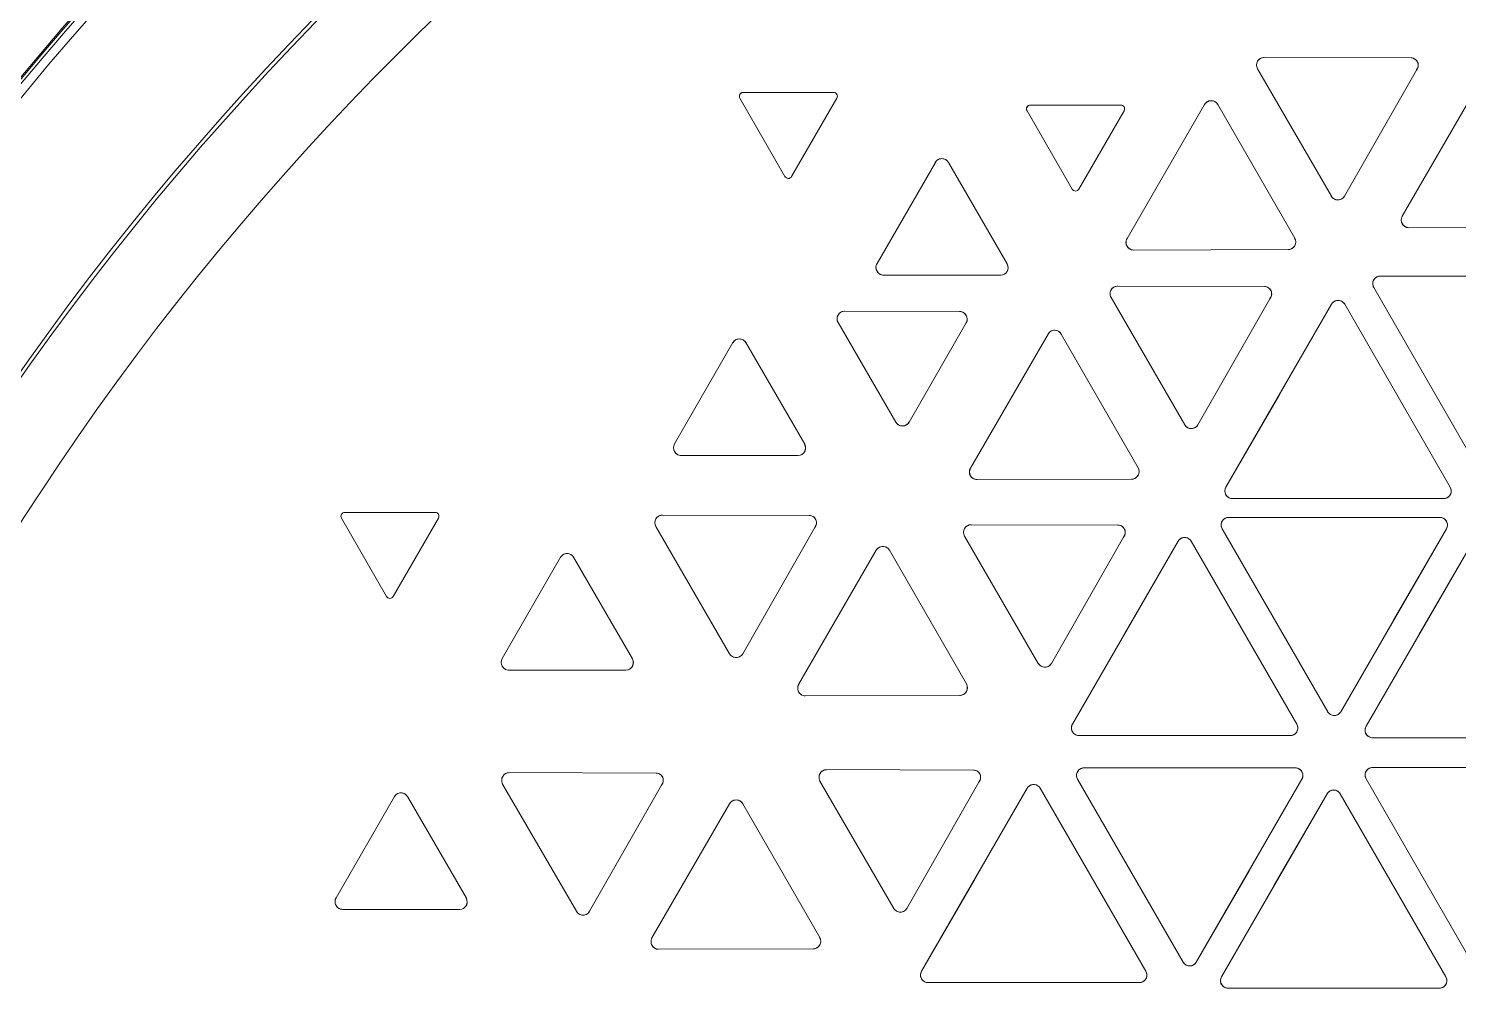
# Model space of a CAD drawing. Header units: millimetres. Extents: x 177 to 25619, y -4018 to 1995.
# Drawn here: x 3680.4 to 3867.9, y -1685.1 to -1557.4 of the extents above; entities that cross this region are included whole.
import ezdxf

# ---------------------------------------------------------------- set-up
doc = ezdxf.new("R2010")
doc.units = ezdxf.units.MM
doc.layers.add('A-ELEC-MECH-EQUIP', color=7, linetype='Continuous', lineweight=5)
doc.layers.add('CASSETTE UNIT 4.5 TR', color=7, linetype='Continuous', lineweight=9)

# ---------------------------------------------------------------- blocks, each defined once
blk = doc.blocks.new('CAN_MC-MCH_Cassette Indoor Unit2 - 2_0 TR-1113041-CONCOURSE LEVEL  VAC LAYOUT SHEET 2 OF 2')
at = {"layer": 'A-ELEC-MECH-EQUIP', "color": 6, "true_color": 0xff00ff}
for p, q in [((143.67, 262.74), (143.67, 247.4)), ((143.67, 247.4), (143.67, 262.74)), ((158.46, 255.97), (145.19, 263.62)), ((145.19, 263.62), (158.46, 255.97)), ((145.19, 263.62), (145.19, 263.62)), ((194.98, 262.92), (184.72, 257.01)), ((184.72, 257.01), (194.98, 262.92)), ((195.74, 250.63), (195.74, 262.48)), ((195.74, 262.48), (195.74, 250.63)), ((158.46, 255.97), (158.46, 255.97)), ((184.72, 256.13), (195, 250.19)), ((195, 250.19), (184.72, 256.13)), ((145.15, 246.52), (158.46, 254.26)), ((158.46, 254.26), (145.15, 246.52)), ((195, 250.19), (195, 250.19)), ((160.11, 241.77), (143.42, 232.09)), ((143.42, 232.09), (160.11, 241.77)), ((161.56, 221.64), (161.61, 240.9)), ((161.61, 240.9), (161.56, 221.64)), ((175.05, 240.94), (175.05, 225.6)), ((175.05, 225.6), (175.05, 240.94)), ((189.85, 234.17), (176.58, 241.82)), ((176.58, 241.82), (189.85, 234.17)), ((176.58, 241.82), (176.58, 241.82)), ((189.85, 234.17), (189.85, 234.17)), ((176.53, 224.73), (189.85, 232.46)), ((189.85, 232.46), (176.53, 224.73)), ((143.42, 230.37), (159.97, 220.93)), ((159.97, 220.93), (143.42, 230.37)), ((143.42, 230.37), (143.42, 230.37)), ((157.53, 212), (139.94, 222.18)), ((139.94, 222.18), (157.53, 212)), ((193.89, 221.67), (177.2, 212)), ((177.2, 212), (193.89, 221.67)), ((138.44, 221.31), (138.49, 201.04)), ((138.49, 201.04), (138.44, 221.31)), ((138.44, 221.31), (138.44, 221.31)), ((159.97, 220.93), (159.97, 220.93)), ((195.34, 201.55), (195.39, 220.81)), ((195.39, 220.81), (195.34, 201.55)), ((203.2, 218.34), (203.2, 203.01)), ((203.2, 203.01), (203.2, 218.34)), ((218, 211.58), (204.73, 219.23)), ((204.73, 219.23), (218, 211.58)), ((204.73, 219.23), (204.73, 219.23)), ((140, 200.18), (157.53, 210.27)), ((157.53, 210.27), (140, 200.18)), ((157.53, 210.27), (157.53, 210.27)), ((177.2, 210.27), (193.75, 200.84)), ((193.75, 200.84), (177.2, 210.27)), ((177.2, 210.27), (177.2, 210.27)), ((218, 211.58), (218, 211.58)), ((250.05, 210.65), (239.79, 204.74)), ((239.79, 204.74), (250.05, 210.65)), ((250.81, 198.36), (250.81, 210.21)), ((250.81, 210.21), (250.81, 198.36)), ((204.69, 202.13), (218, 209.86)), ((218, 209.86), (204.69, 202.13)), ((190.78, 192.76), (173.18, 202.94)), ((173.18, 202.94), (190.78, 192.76)), ((239.79, 203.86), (250.07, 197.92)), ((250.07, 197.92), (239.79, 203.86)), ((138.49, 201.04), (138.49, 201.04)), ((171.69, 202.07), (171.74, 181.8)), ((171.74, 181.8), (171.69, 202.07)), ((171.69, 202.07), (171.69, 202.07)), ((193.75, 200.84), (193.75, 200.84)), ((160.5, 200.14), (143.81, 190.47)), ((143.81, 190.47), (160.5, 200.14)), ((161.95, 180.02), (162, 199.27)), ((162, 199.27), (161.95, 180.02)), ((220.63, 197.77), (207.57, 190.19)), ((207.57, 190.19), (220.63, 197.77)), ((250.07, 197.92), (250.07, 197.92)), ((222.08, 181.83), (222.12, 196.91)), ((222.12, 196.91), (222.08, 181.83)), ((222.12, 196.91), (222.12, 196.91)), ((226.85, 191.78), (226.85, 176.44)), ((226.85, 176.44), (226.85, 191.78)), ((241.64, 185.01), (228.37, 192.66)), ((228.37, 192.66), (241.64, 185.01)), ((228.37, 192.66), (228.37, 192.66)), ((173.24, 180.94), (190.78, 191.03)), ((190.78, 191.03), (173.24, 180.94)), ((190.78, 191.03), (190.78, 191.03)), ((143.81, 188.74), (160.36, 179.3)), ((160.36, 179.3), (143.81, 188.74)), ((143.81, 188.74), (143.81, 188.74)), ((207.57, 188.46), (220.59, 180.96)), ((220.59, 180.96), (207.57, 188.46)), ((207.57, 188.46), (207.57, 188.46)), ((134.07, 158.25), (134.07, 185.95)), ((135.57, 186.82), (159.56, 172.97)), ((241.64, 185.01), (241.64, 185.01)), ((228.33, 175.57), (241.64, 183.3)), ((241.64, 183.3), (228.33, 175.57)), ((171.74, 181.8), (171.74, 181.8)), ((192.63, 181.17), (175.94, 171.5)), ((175.94, 171.5), (192.63, 181.17)), ((194.08, 161.05), (194.13, 180.3)), ((194.13, 180.3), (194.08, 161.05)), ((219.13, 170.22), (201.54, 180.4)), ((201.54, 180.4), (219.13, 170.22)), ((222.08, 181.83), (222.08, 181.83)), ((160.36, 179.3), (160.36, 179.3)), ((200.04, 179.54), (200.09, 159.27)), ((200.09, 159.27), (200.04, 179.54)), ((200.04, 179.54), (200.04, 179.54)), ((248.4, 172.98), (238.14, 167.07)), ((238.14, 167.07), (248.4, 172.98)), ((135.57, 157.39), (159.56, 171.24)), ((159.56, 171.24), (135.57, 157.39)), ((159.56, 171.24), (159.56, 171.24)), ((249.16, 160.69), (249.16, 172.54)), ((249.16, 172.54), (249.16, 160.69)), ((175.94, 169.77), (192.49, 160.33)), ((192.49, 160.33), (175.94, 169.77)), ((175.94, 169.77), (175.94, 169.77)), ((167.97, 167.02), (191.96, 153.17)), ((201.6, 158.41), (219.13, 168.5)), ((219.13, 168.5), (201.6, 158.41)), ((219.13, 168.5), (219.13, 168.5)), ((160.74, 166.35), (136.75, 152.5)), ((136.75, 152.5), (160.74, 166.35)), ((162.24, 165.49), (162.24, 137.79)), ((162.24, 165.49), (162.24, 165.49)), ((166.47, 138.45), (166.47, 166.15)), ((238.14, 166.19), (248.42, 160.25)), ((248.42, 160.25), (238.14, 166.19)), ((223.92, 161.96), (207.23, 152.29)), ((207.23, 152.29), (223.92, 161.96)), ((192.49, 160.33), (192.49, 160.33)), ((225.36, 141.84), (225.41, 161.09)), ((225.41, 161.09), (225.36, 141.84)), ((249.24, 149.68), (231.65, 159.86)), ((231.65, 159.86), (249.24, 149.68)), ((248.42, 160.25), (248.42, 160.25)), ((200.09, 159.27), (200.09, 159.27)), ((230.15, 159), (230.2, 138.73)), ((230.2, 138.73), (230.15, 159)), ((230.15, 159), (230.15, 159)), ((160.74, 136.93), (136.75, 150.78)), ((167.97, 137.59), (191.96, 151.44)), ((191.96, 151.44), (167.97, 137.59)), ((191.96, 151.44), (191.96, 151.44)), ((207.23, 150.56), (223.77, 141.13)), ((223.77, 141.13), (207.23, 150.56)), ((207.23, 150.56), (207.23, 150.56)), ((133.35, 118.9), (133.35, 146.6)), ((134.84, 147.46), (158.83, 133.61)), ((193.59, 147.39), (169.6, 133.54)), ((169.6, 133.54), (193.59, 147.39)), ((195.08, 146.52), (195.08, 118.82)), ((195.08, 146.52), (195.08, 146.52)), ((199.05, 146.89), (223.04, 133.04)), ((231.71, 137.87), (249.24, 147.96)), ((249.24, 147.96), (231.71, 137.87)), ((249.24, 147.96), (249.24, 147.96)), ((197.55, 118.32), (197.55, 146.02)), ((253.91, 142.73), (237.22, 133.06)), ((237.22, 133.06), (253.91, 142.73)), ((223.77, 141.13), (223.77, 141.13)), ((255.35, 122.61), (255.4, 141.87)), ((255.4, 141.87), (255.35, 122.61)), ((230.2, 138.73), (230.2, 138.73)), ((134.84, 118.04), (158.83, 131.89)), ((158.83, 131.89), (134.84, 118.04)), ((158.83, 131.89), (158.83, 131.89)), ((193.59, 117.96), (169.6, 131.81)), ((199.05, 117.46), (223.04, 131.31)), ((223.04, 131.31), (199.05, 117.46)), ((223.04, 131.31), (223.04, 131.31)), ((237.22, 131.34), (253.76, 121.9)), ((253.76, 121.9), (237.22, 131.34)), ((237.22, 131.34), (237.22, 131.34)), ((160.79, 128.5), (136.8, 114.65)), ((136.8, 114.65), (160.79, 128.5)), ((162.28, 127.63), (162.28, 99.94)), ((162.28, 127.63), (162.28, 127.63)), ((166.19, 99.93), (166.19, 127.64)), ((167.69, 128.5), (191.68, 114.65)), ((225.24, 127.5), (201.25, 113.65)), ((201.25, 113.65), (225.24, 127.5)), ((226.73, 126.64), (226.73, 98.94)), ((226.73, 126.64), (226.73, 126.64)), ((233.08, 122.89), (233.13, 102.61)), ((233.13, 102.61), (233.08, 122.89)), ((233.08, 122.89), (233.08, 122.89)), ((252.17, 113.57), (234.58, 123.75)), ((234.58, 123.75), (252.17, 113.57)), ((253.76, 121.9), (253.76, 121.9))]:
    blk.add_line(p, q, dxfattribs=at)
at = {"layer": 'A-ELEC-MECH-EQUIP', "color": 6, "true_color": 0xff00ff, "flags": 128}
for points in [[(143.67, 247.4), (143.71, 247.11), (143.84, 246.85), (144.04, 246.64), (144.29, 246.49), (144.58, 246.43), (144.87, 246.45), (145.15, 246.52)], [(175.05, 225.6), (175.09, 225.31), (175.22, 225.05), (175.42, 224.84), (175.68, 224.69), (175.96, 224.63), (176.25, 224.65), (176.53, 224.73)], [(203.2, 203.01), (203.25, 202.72), (203.38, 202.45), (203.57, 202.24), (203.83, 202.09), (204.11, 202.03), (204.41, 202.06), (204.69, 202.13)], [(134.07, 185.95), (134.1, 186.19), (134.18, 186.4), (134.3, 186.6), (134.47, 186.76), (134.67, 186.87), (134.89, 186.94), (135.12, 186.95), (135.35, 186.91), (135.57, 186.82)], [(159.56, 172.97), (147.56, 179.89), (135.57, 186.82)], [(226.85, 176.44), (226.89, 176.15), (227.02, 175.89), (227.22, 175.68), (227.47, 175.53), (227.76, 175.47), (228.05, 175.49), (228.33, 175.57)], [(159.56, 172.97), (159.74, 172.83), (159.89, 172.65), (160, 172.44), (160.05, 172.22), (160.05, 171.99), (160, 171.77), (159.89, 171.56), (159.74, 171.38), (159.56, 171.24)], [(166.47, 166.15), (166.5, 166.38), (166.58, 166.6), (166.7, 166.8), (166.87, 166.96), (167.07, 167.07), (167.29, 167.14), (167.52, 167.15), (167.75, 167.11), (167.97, 167.02)], [(191.96, 153.17), (179.96, 160.09), (167.97, 167.02)], [(160.74, 166.35), (160.96, 166.45), (161.19, 166.49), (161.42, 166.47), (161.64, 166.41), (161.84, 166.29), (162.01, 166.13), (162.13, 165.94), (162.21, 165.72), (162.24, 165.49)], [(135.57, 157.39), (135.35, 157.3), (135.12, 157.26), (134.89, 157.27), (134.67, 157.33), (134.47, 157.45), (134.3, 157.61), (134.18, 157.8), (134.1, 158.02), (134.07, 158.25)], [(191.96, 153.17), (192.14, 153.03), (192.29, 152.85), (192.4, 152.64), (192.45, 152.42), (192.45, 152.19), (192.4, 151.96), (192.29, 151.76), (192.15, 151.58), (191.96, 151.44)], [(136.75, 150.78), (148.75, 143.85), (160.74, 136.93)], [(133.35, 146.6), (133.37, 146.83), (133.45, 147.05), (133.58, 147.25), (133.75, 147.4), (133.95, 147.52), (134.17, 147.59), (134.4, 147.6), (134.63, 147.56), (134.84, 147.46)], [(158.83, 133.61), (146.84, 140.54), (134.84, 147.46)], [(193.59, 147.39), (193.8, 147.48), (194.03, 147.52), (194.26, 147.51), (194.49, 147.44), (194.69, 147.33), (194.85, 147.17), (194.98, 146.97), (195.06, 146.76), (195.08, 146.52)], [(197.55, 146.02), (197.58, 146.26), (197.66, 146.47), (197.79, 146.67), (197.95, 146.83), (198.15, 146.94), (198.37, 147.01), (198.61, 147.02), (198.83, 146.98), (199.05, 146.89)], [(223.04, 133.04), (211.04, 139.96), (199.05, 146.89)], [(162.24, 137.79), (162.21, 137.56), (162.13, 137.34), (162, 137.15), (161.84, 136.99), (161.64, 136.87), (161.42, 136.81), (161.18, 136.79), (160.96, 136.83), (160.74, 136.93)], [(167.97, 137.59), (167.75, 137.5), (167.52, 137.46), (167.29, 137.47), (167.07, 137.53), (166.87, 137.65), (166.7, 137.81), (166.58, 138), (166.5, 138.22), (166.47, 138.45)], [(158.83, 133.61), (159.02, 133.48), (159.17, 133.3), (159.27, 133.09), (159.33, 132.87), (159.33, 132.64), (159.27, 132.41), (159.17, 132.21), (159.02, 132.03), (158.83, 131.89)], [(169.6, 131.81), (181.6, 124.89), (193.59, 117.96)], [(223.04, 133.04), (223.22, 132.9), (223.37, 132.72), (223.48, 132.51), (223.53, 132.29), (223.53, 132.06), (223.48, 131.84), (223.38, 131.63), (223.23, 131.45), (223.04, 131.31)], [(160.79, 128.5), (161, 128.59), (161.23, 128.63), (161.46, 128.62), (161.68, 128.55), (161.88, 128.44), (162.05, 128.28), (162.18, 128.09), (162.25, 127.87), (162.28, 127.63)], [(166.19, 127.64), (166.22, 127.87), (166.3, 128.09), (166.43, 128.28), (166.59, 128.44), (166.79, 128.56), (167.01, 128.62), (167.25, 128.63), (167.47, 128.59), (167.69, 128.5)], [(191.68, 114.65), (179.68, 121.57), (167.69, 128.5)], [(225.24, 127.5), (225.45, 127.59), (225.68, 127.63), (225.91, 127.62), (226.13, 127.56), (226.33, 127.44), (226.5, 127.28), (226.63, 127.09), (226.71, 126.87), (226.73, 126.64)], [(134.84, 118.04), (134.63, 117.95), (134.4, 117.9), (134.17, 117.92), (133.95, 117.98), (133.75, 118.1), (133.58, 118.26), (133.45, 118.45), (133.37, 118.67), (133.35, 118.9)], [(195.08, 118.82), (195.06, 118.59), (194.98, 118.37), (194.85, 118.18), (194.68, 118.02), (194.48, 117.91), (194.26, 117.84), (194.03, 117.83), (193.8, 117.87), (193.59, 117.96)], [(199.05, 117.46), (198.83, 117.37), (198.61, 117.33), (198.37, 117.34), (198.15, 117.41), (197.95, 117.52), (197.79, 117.68), (197.66, 117.87), (197.58, 118.09), (197.55, 118.32)]]:
    blk.add_lwpolyline(points, dxfattribs=at)
at = {"layer": 'A-ELEC-MECH-EQUIP', "color": 6, "true_color": 0xff00ff}
for centre, radius, start, end in [((-7.67, -7.67), 504.4, 19.6318, 70.3682), ((0, 0), 433.5, 360, 180), ((0, 0), 412.75, 0, 180), ((0, 0), 396.14, 360, 180), ((0, 0), 395.97, 360, 180), ((0, 0), 395.57, 360, 180), ((0, 0), 394.39, 360, 180), ((0, 0), 372.71, 0, 180), ((0, 0), 372.2, 360, 180), ((0, 0), 361.63, 0, 180), ((144.69, 262.74), 1.02, 60.1739, 180), ((195.23, 262.48), 0.509, 0, 119.9708), ((184.97, 256.57), 0.505, 119.9708, 240), ((157.97, 255.12), 0.992, 300.1521, 59.8479), ((195.24, 250.63), 0.499, 240.8062, 0), ((144.64, 247.4), 0.976, 180, 300.1061), ((160.61, 240.9), 0.997, 359.8486, 119.9969), ((176.07, 240.94), 1.02, 60.1739, 180), ((189.35, 233.32), 0.992, 300.1521, 59.8479), ((143.92, 231.23), 0.998, 120.0869, 239.9131), ((176.03, 225.6), 0.976, 180, 300.1061), ((139.44, 221.31), 0.999, 59.9454, 179.8812), ((160.6, 221.65), 0.956, 228.5413, 359.8486), ((194.39, 220.81), 0.997, 359.8486, 119.9969), ((204.22, 218.34), 1.02, 60.1739, 180), ((157.03, 211.13), 0.998, 300.0546, 59.9454), ((177.7, 211.14), 0.998, 120.0869, 239.9131), ((217.5, 210.72), 0.992, 300.1521, 59.8479), ((250.3, 210.21), 0.509, 0, 119.9708), ((240.04, 204.3), 0.505, 119.9708, 240), ((172.68, 202.07), 0.999, 59.9454, 179.8812), ((204.18, 203.01), 0.976, 180, 300.1061), ((139.5, 201.05), 1, 180.6962, 299.9133), ((194.38, 201.55), 0.956, 228.5413, 359.8486), ((161, 199.27), 0.997, 359.8486, 119.9969), ((221.13, 196.91), 0.996, 359.9925, 120.1137), ((250.31, 198.36), 0.499, 240.8062, 0), ((190.28, 191.89), 0.998, 300.0546, 59.9454), ((227.87, 191.78), 1.02, 60.1739, 180), ((144.31, 189.6), 0.998, 120.0869, 239.9131), ((208.07, 189.33), 0.998, 120.1137, 239.8863), ((241.15, 184.16), 0.992, 300.1521, 59.8479), ((172.74, 181.81), 1, 180.6962, 299.9133), ((193.13, 180.31), 0.997, 359.8486, 119.9969), ((201.04, 179.54), 0.999, 59.9454, 179.8812), ((221.08, 181.83), 0.996, 240.0531, 0.1208), ((160.99, 180.02), 0.956, 228.5413, 359.8486), ((227.82, 176.44), 0.976, 180, 300.1061), ((248.65, 172.54), 0.509, 0, 119.9708), ((176.44, 170.63), 0.998, 120.0869, 239.9131), ((218.63, 169.36), 0.998, 300.0546, 59.9454), ((238.39, 166.63), 0.505, 119.9708, 240), ((224.42, 161.1), 0.997, 359.8486, 119.9969), ((193.12, 161.05), 0.956, 228.5413, 359.8486), ((231.15, 159), 0.999, 59.9454, 179.8812), ((248.67, 160.69), 0.499, 240.8062, 0), ((201.1, 159.28), 1, 180.6962, 299.9133), ((137.25, 151.64), 0.996, 120, 240), ((207.73, 151.43), 0.998, 120.0869, 239.9131), ((248.74, 148.82), 0.998, 300.0546, 59.9454), ((254.41, 141.87), 0.997, 359.8486, 119.9969), ((224.41, 141.84), 0.956, 228.5413, 359.8486), ((231.21, 138.74), 1, 180.6962, 299.9133), ((170.1, 132.68), 0.996, 120, 240), ((237.72, 132.2), 0.998, 120.0869, 239.9131), ((234.08, 122.88), 0.999, 59.9454, 179.8812), ((254.4, 122.61), 0.956, 228.5413, 359.8486)]:
    blk.add_arc(centre, radius, start, end, dxfattribs=at)
for points in [[(145.19, 263.62), (145.1, 263.67), (144.91, 263.75), (144.61, 263.77), (144.31, 263.7), (144.04, 263.55), (143.83, 263.32), (143.7, 263.04), (143.67, 262.84), (143.67, 262.74)], [(195.74, 262.48), (195.74, 262.57), (195.7, 262.75), (195.5, 262.94), (195.23, 263.01), (195.06, 262.97), (194.98, 262.92)], [(184.72, 257.01), (184.64, 256.96), (184.51, 256.83), (184.44, 256.57), (184.51, 256.31), (184.64, 256.18), (184.72, 256.13)], [(158.46, 254.26), (158.55, 254.31), (158.7, 254.43), (158.87, 254.68), (158.96, 254.96), (158.96, 255.26), (158.87, 255.55), (158.71, 255.8), (158.55, 255.92), (158.46, 255.97)], [(195, 250.19), (195.08, 250.15), (195.25, 250.11), (195.51, 250.18), (195.7, 250.37), (195.74, 250.54), (195.74, 250.63)], [(176.58, 241.82), (176.49, 241.87), (176.3, 241.95), (175.99, 241.97), (175.69, 241.9), (175.42, 241.75), (175.21, 241.52), (175.08, 241.24), (175.05, 241.04), (175.05, 240.94)], [(143.42, 232.09), (143.34, 232.04), (143.18, 231.92), (143.01, 231.67), (142.92, 231.38), (142.92, 231.08), (143.01, 230.79), (143.18, 230.54), (143.33, 230.42), (143.42, 230.37)], [(139.94, 222.18), (139.85, 222.23), (139.66, 222.3), (139.36, 222.32), (139.07, 222.26), (138.81, 222.1), (138.6, 221.88), (138.47, 221.61), (138.44, 221.41), (138.44, 221.31)], [(159.97, 220.93), (160.05, 220.86), (160.23, 220.75), (160.54, 220.68), (160.85, 220.71), (161.14, 220.84), (161.37, 221.05), (161.52, 221.33), (161.56, 221.54), (161.56, 221.64)], [(204.73, 219.23), (204.64, 219.28), (204.45, 219.35), (204.14, 219.37), (203.84, 219.3), (203.58, 219.15), (203.37, 218.92), (203.24, 218.65), (203.2, 218.44), (203.2, 218.34)], [(157.53, 210.27), (157.62, 210.32), (157.77, 210.44), (157.94, 210.69), (158.03, 210.98), (158.03, 211.28), (157.94, 211.57), (157.77, 211.82), (157.62, 211.95), (157.53, 212)], [(250.81, 210.21), (250.81, 210.3), (250.77, 210.48), (250.57, 210.67), (250.3, 210.75), (250.13, 210.7), (250.05, 210.65)], [(239.79, 204.74), (239.71, 204.69), (239.59, 204.57), (239.51, 204.3), (239.58, 204.04), (239.71, 203.91), (239.79, 203.86)], [(173.18, 202.94), (173.1, 202.99), (172.91, 203.06), (172.61, 203.08), (172.32, 203.02), (172.05, 202.87), (171.85, 202.65), (171.72, 202.37), (171.69, 202.17), (171.69, 202.07)], [(193.75, 200.84), (193.83, 200.77), (194.01, 200.66), (194.32, 200.58), (194.63, 200.61), (194.92, 200.74), (195.15, 200.96), (195.3, 201.24), (195.34, 201.45), (195.34, 201.55)], [(250.07, 197.92), (250.15, 197.88), (250.32, 197.84), (250.58, 197.91), (250.77, 198.1), (250.81, 198.27), (250.81, 198.36)], [(228.37, 192.66), (228.28, 192.71), (228.09, 192.79), (227.79, 192.81), (227.49, 192.74), (227.22, 192.59), (227.01, 192.36), (226.88, 192.08), (226.85, 191.88), (226.85, 191.78)], [(134.07, 185.95), (134.07, 181.34), (134.07, 172.1), (134.07, 162.87), (134.07, 158.25)], [(201.54, 180.4), (201.45, 180.45), (201.26, 180.53), (200.96, 180.55), (200.67, 180.48), (200.41, 180.33), (200.2, 180.11), (200.07, 179.84), (200.04, 179.64), (200.04, 179.54)], [(220.59, 180.96), (220.67, 180.91), (220.86, 180.84), (221.16, 180.82), (221.46, 180.89), (221.72, 181.04), (221.92, 181.26), (222.05, 181.53), (222.08, 181.73), (222.08, 181.83)], [(160.36, 179.3), (160.44, 179.23), (160.62, 179.12), (160.93, 179.05), (161.24, 179.08), (161.53, 179.21), (161.76, 179.42), (161.91, 179.7), (161.95, 179.91), (161.95, 180.02)], [(249.16, 172.54), (249.16, 172.63), (249.12, 172.81), (248.92, 173), (248.66, 173.08), (248.48, 173.03), (248.4, 172.98)], [(238.14, 167.07), (238.06, 167.02), (237.94, 166.9), (237.86, 166.63), (237.93, 166.37), (238.06, 166.24), (238.14, 166.19)], [(162.24, 137.79), (162.24, 142.41), (162.24, 151.64), (162.24, 160.87), (162.24, 165.49)], [(166.47, 166.15), (166.47, 161.54), (166.47, 152.3), (166.47, 143.07), (166.47, 138.45)], [(192.49, 160.33), (192.57, 160.26), (192.75, 160.15), (193.06, 160.08), (193.37, 160.11), (193.66, 160.24), (193.89, 160.46), (194.04, 160.73), (194.08, 160.94), (194.08, 161.05)], [(231.65, 159.86), (231.56, 159.91), (231.38, 159.99), (231.07, 160.01), (230.78, 159.94), (230.52, 159.79), (230.31, 159.57), (230.18, 159.3), (230.15, 159.1), (230.15, 159)], [(248.42, 160.25), (248.5, 160.21), (248.67, 160.17), (248.93, 160.24), (249.12, 160.43), (249.16, 160.6), (249.16, 160.69)], [(133.35, 146.6), (133.35, 141.98), (133.35, 132.75), (133.35, 123.52), (133.35, 118.9)], [(195.08, 118.82), (195.08, 123.44), (195.08, 132.67), (195.08, 141.91), (195.08, 146.52)], [(197.55, 146.02), (197.55, 141.41), (197.55, 132.17), (197.55, 122.94), (197.55, 118.32)], [(223.77, 141.13), (223.85, 141.06), (224.03, 140.94), (224.34, 140.87), (224.66, 140.9), (224.95, 141.03), (225.18, 141.25), (225.33, 141.53), (225.36, 141.73), (225.36, 141.84)], [(162.28, 99.94), (162.28, 104.55), (162.28, 113.79), (162.28, 123.02), (162.28, 127.63)], [(166.19, 127.64), (166.19, 123.02), (166.19, 113.79), (166.19, 104.55), (166.19, 99.93)], [(226.73, 98.94), (226.73, 103.55), (226.73, 112.79), (226.73, 122.02), (226.73, 126.64)], [(234.58, 123.75), (234.49, 123.8), (234.31, 123.87), (234.01, 123.9), (233.71, 123.83), (233.45, 123.68), (233.24, 123.46), (233.11, 123.19), (233.08, 122.99), (233.08, 122.89)], [(253.76, 121.9), (253.84, 121.83), (254.02, 121.72), (254.33, 121.64), (254.65, 121.67), (254.93, 121.8), (255.17, 122.02), (255.32, 122.3), (255.35, 122.51), (255.35, 122.61)]]:
    blk.add_open_spline(points, degree=3, dxfattribs=at)
for points, knots in [([(161.61, 240.9), (161.61, 241.05), (161.54, 241.35), (161.29, 241.67), (160.98, 241.84), (160.69, 241.91), (160.39, 241.89), (160.2, 241.82), (160.11, 241.77)], [-1, -1, -1, -1, -0.785714, -0.571429, -0.428571, -0.285714, -0.142857, 0, 0, 0, 0]), ([(189.85, 232.46), (189.97, 232.53), (190.2, 232.74), (190.38, 233.21), (190.3, 233.77), (190.02, 234.07), (189.85, 234.17)], [-1, -1, -1, -1, -0.785714, -0.571429, -0.285714, 0, 0, 0, 0]), ([(195.39, 220.81), (195.39, 220.95), (195.32, 221.25), (195.07, 221.57), (194.76, 221.75), (194.47, 221.82), (194.17, 221.8), (193.98, 221.72), (193.89, 221.67)], [-1, -1, -1, -1, -0.785714, -0.571429, -0.428571, -0.285714, -0.142857, 0, 0, 0, 0]), ([(177.2, 212), (177.07, 211.93), (176.85, 211.72), (176.66, 211.25), (176.75, 210.68), (177.03, 210.37), (177.2, 210.27)], [-1, -1, -1, -1, -0.785714, -0.571429, -0.285714, 0, 0, 0, 0]), ([(218, 209.86), (218.13, 209.94), (218.35, 210.14), (218.53, 210.61), (218.45, 211.17), (218.17, 211.48), (218, 211.58)], [-1, -1, -1, -1, -0.785714, -0.571429, -0.285714, 0, 0, 0, 0]), ([(138.49, 201.04), (138.49, 200.89), (138.56, 200.59), (138.82, 200.28), (139.13, 200.1), (139.42, 200.03), (139.72, 200.06), (139.91, 200.13), (140, 200.18)], [-1, -1, -1, -1, -0.785714, -0.571429, -0.428571, -0.285714, -0.142857, 0, 0, 0, 0]), ([(162, 199.27), (162, 199.42), (161.93, 199.72), (161.68, 200.04), (161.37, 200.22), (161.08, 200.28), (160.78, 200.26), (160.59, 200.19), (160.5, 200.14)], [-1, -1, -1, -1, -0.785714, -0.571429, -0.428571, -0.285714, -0.142857, 0, 0, 0, 0]), ([(222.12, 196.91), (222.12, 197.05), (222.06, 197.35), (221.8, 197.67), (221.5, 197.85), (221.2, 197.91), (220.9, 197.89), (220.71, 197.82), (220.63, 197.77)], [-1, -1, -1, -1, -0.785714, -0.571429, -0.428571, -0.285714, -0.142857, 0, 0, 0, 0]), ([(190.78, 191.03), (190.91, 191.1), (191.13, 191.31), (191.32, 191.79), (191.23, 192.35), (190.95, 192.66), (190.78, 192.76)], [-1, -1, -1, -1, -0.785714, -0.571429, -0.285714, 0, 0, 0, 0]), ([(143.81, 190.47), (143.68, 190.39), (143.46, 190.18), (143.27, 189.71), (143.36, 189.15), (143.64, 188.84), (143.81, 188.74)], [-1, -1, -1, -1, -0.785714, -0.571429, -0.285714, 0, 0, 0, 0]), ([(207.57, 190.19), (207.44, 190.12), (207.21, 189.91), (207.03, 189.44), (207.11, 188.87), (207.39, 188.56), (207.57, 188.46)], [-1, -1, -1, -1, -0.785714, -0.571429, -0.285714, 0, 0, 0, 0]), ([(135.57, 186.82), (135.39, 186.92), (135.09, 186.99), (134.7, 186.9), (134.46, 186.76), (134.28, 186.58), (134.12, 186.33), (134.07, 186.11), (134.07, 185.95)], [0, 0, 0, 0, 0.285714, 0.428571, 0.571429, 0.678571, 0.785714, 1, 1, 1, 1]), ([(241.64, 183.3), (241.77, 183.37), (241.99, 183.58), (242.18, 184.05), (242.1, 184.61), (241.81, 184.92), (241.64, 185.01)], [-1, -1, -1, -1, -0.785714, -0.571429, -0.285714, 0, 0, 0, 0]), ([(171.74, 181.8), (171.74, 181.65), (171.81, 181.35), (172.07, 181.04), (172.37, 180.86), (172.67, 180.8), (172.97, 180.82), (173.16, 180.89), (173.24, 180.94)], [-1, -1, -1, -1, -0.785714, -0.571429, -0.428571, -0.285714, -0.142857, 0, 0, 0, 0]), ([(194.13, 180.3), (194.13, 180.45), (194.06, 180.75), (193.81, 181.07), (193.5, 181.25), (193.21, 181.31), (192.91, 181.29), (192.72, 181.22), (192.63, 181.17)], [-1, -1, -1, -1, -0.785714, -0.571429, -0.428571, -0.285714, -0.142857, 0, 0, 0, 0]), ([(159.56, 171.24), (159.65, 171.29), (159.8, 171.42), (159.97, 171.67), (160.06, 171.95), (160.06, 172.23), (159.99, 172.47), (159.85, 172.74), (159.69, 172.89), (159.56, 172.97)], [0, 0, 0, 0, 0.142857, 0.285714, 0.428571, 0.571429, 0.678571, 0.785714, 1, 1, 1, 1]), ([(175.94, 171.5), (175.81, 171.42), (175.59, 171.22), (175.4, 170.74), (175.49, 170.18), (175.77, 169.87), (175.94, 169.77)], [-1, -1, -1, -1, -0.785714, -0.571429, -0.285714, 0, 0, 0, 0]), ([(219.13, 168.5), (219.26, 168.57), (219.48, 168.78), (219.67, 169.25), (219.59, 169.82), (219.3, 170.12), (219.13, 170.22)], [-1, -1, -1, -1, -0.785714, -0.571429, -0.285714, 0, 0, 0, 0]), ([(167.97, 167.02), (167.79, 167.12), (167.49, 167.19), (167.1, 167.1), (166.86, 166.96), (166.68, 166.78), (166.52, 166.53), (166.47, 166.31), (166.47, 166.15)], [0, 0, 0, 0, 0.285714, 0.428571, 0.571429, 0.678571, 0.785714, 1, 1, 1, 1]), ([(162.24, 165.49), (162.24, 165.69), (162.15, 165.98), (161.87, 166.28), (161.63, 166.42), (161.39, 166.49), (161.09, 166.5), (160.88, 166.43), (160.74, 166.35)], [0, 0, 0, 0, 0.285714, 0.428571, 0.571429, 0.678571, 0.785714, 1, 1, 1, 1]), ([(225.41, 161.09), (225.41, 161.24), (225.35, 161.54), (225.09, 161.86), (224.79, 162.04), (224.49, 162.11), (224.19, 162.08), (224, 162.01), (223.92, 161.96)], [-1, -1, -1, -1, -0.785714, -0.571429, -0.428571, -0.285714, -0.142857, 0, 0, 0, 0]), ([(134.07, 158.25), (134.07, 158.05), (134.16, 157.76), (134.44, 157.46), (134.67, 157.32), (134.92, 157.26), (135.22, 157.25), (135.43, 157.31), (135.57, 157.39)], [0, 0, 0, 0, 0.285714, 0.428571, 0.571429, 0.678571, 0.785714, 1, 1, 1, 1]), ([(200.09, 159.27), (200.09, 159.12), (200.17, 158.82), (200.42, 158.5), (200.73, 158.33), (201.02, 158.26), (201.32, 158.29), (201.51, 158.36), (201.6, 158.41)], [-1, -1, -1, -1, -0.785714, -0.571429, -0.428571, -0.285714, -0.142857, 0, 0, 0, 0]), ([(136.75, 152.5), (136.62, 152.43), (136.4, 152.22), (136.21, 151.75), (136.3, 151.18), (136.58, 150.88), (136.75, 150.78)], [-1, -1, -1, -1, -0.785714, -0.571429, -0.285714, 0, 0, 0, 0]), ([(191.96, 151.44), (192.05, 151.49), (192.2, 151.62), (192.37, 151.87), (192.46, 152.15), (192.46, 152.43), (192.4, 152.67), (192.25, 152.94), (192.09, 153.09), (191.96, 153.17)], [0, 0, 0, 0, 0.142857, 0.285714, 0.428571, 0.571429, 0.678571, 0.785714, 1, 1, 1, 1]), ([(207.23, 152.29), (207.1, 152.21), (206.87, 152.01), (206.69, 151.53), (206.77, 150.97), (207.05, 150.66), (207.23, 150.56)], [-1, -1, -1, -1, -0.785714, -0.571429, -0.285714, 0, 0, 0, 0]), ([(249.24, 147.96), (249.37, 148.03), (249.59, 148.24), (249.78, 148.71), (249.7, 149.28), (249.41, 149.58), (249.24, 149.68)], [-1, -1, -1, -1, -0.785714, -0.571429, -0.285714, 0, 0, 0, 0]), ([(134.84, 147.46), (134.66, 147.57), (134.37, 147.63), (133.97, 147.55), (133.73, 147.41), (133.55, 147.23), (133.4, 146.97), (133.35, 146.76), (133.35, 146.6)], [0, 0, 0, 0, 0.285714, 0.428571, 0.571429, 0.678571, 0.785714, 1, 1, 1, 1]), ([(195.08, 146.52), (195.08, 146.73), (195, 147.02), (194.72, 147.32), (194.48, 147.46), (194.24, 147.52), (193.94, 147.53), (193.72, 147.46), (193.59, 147.39)], [0, 0, 0, 0, 0.285714, 0.428571, 0.571429, 0.678571, 0.785714, 1, 1, 1, 1]), ([(199.05, 146.89), (198.87, 146.99), (198.57, 147.06), (198.18, 146.97), (197.94, 146.83), (197.76, 146.65), (197.6, 146.4), (197.55, 146.18), (197.55, 146.02)], [0, 0, 0, 0, 0.285714, 0.428571, 0.571429, 0.678571, 0.785714, 1, 1, 1, 1]), ([(255.4, 141.87), (255.4, 142.02), (255.34, 142.31), (255.08, 142.63), (254.78, 142.81), (254.48, 142.88), (254.18, 142.86), (253.99, 142.78), (253.91, 142.73)], [-1, -1, -1, -1, -0.785714, -0.571429, -0.428571, -0.285714, -0.142857, 0, 0, 0, 0]), ([(160.74, 136.93), (160.83, 136.88), (161.01, 136.8), (161.32, 136.78), (161.61, 136.84), (161.85, 136.98), (162.03, 137.16), (162.19, 137.42), (162.24, 137.64), (162.24, 137.79)], [0, 0, 0, 0, 0.142857, 0.285714, 0.428571, 0.571429, 0.678571, 0.785714, 1, 1, 1, 1]), ([(166.47, 138.45), (166.47, 138.25), (166.56, 137.96), (166.84, 137.66), (167.08, 137.52), (167.32, 137.46), (167.62, 137.45), (167.83, 137.51), (167.97, 137.59)], [0, 0, 0, 0, 0.285714, 0.428571, 0.571429, 0.678571, 0.785714, 1, 1, 1, 1]), ([(230.2, 138.73), (230.2, 138.58), (230.28, 138.28), (230.53, 137.96), (230.84, 137.79), (231.13, 137.72), (231.43, 137.75), (231.62, 137.82), (231.71, 137.87)], [-1, -1, -1, -1, -0.785714, -0.571429, -0.428571, -0.285714, -0.142857, 0, 0, 0, 0]), ([(158.83, 131.89), (158.92, 131.94), (159.07, 132.06), (159.25, 132.31), (159.34, 132.6), (159.34, 132.88), (159.27, 133.12), (159.13, 133.38), (158.96, 133.54), (158.83, 133.61)], [0, 0, 0, 0, 0.142857, 0.285714, 0.428571, 0.571429, 0.678571, 0.785714, 1, 1, 1, 1]), ([(169.6, 133.54), (169.47, 133.46), (169.25, 133.26), (169.06, 132.78), (169.15, 132.22), (169.43, 131.91), (169.6, 131.81)], [-1, -1, -1, -1, -0.785714, -0.571429, -0.285714, 0, 0, 0, 0]), ([(223.04, 131.31), (223.13, 131.36), (223.28, 131.49), (223.45, 131.74), (223.54, 132.02), (223.54, 132.3), (223.48, 132.54), (223.33, 132.81), (223.17, 132.96), (223.04, 133.04)], [0, 0, 0, 0, 0.142857, 0.285714, 0.428571, 0.571429, 0.678571, 0.785714, 1, 1, 1, 1]), ([(237.22, 133.06), (237.09, 132.99), (236.86, 132.78), (236.68, 132.31), (236.76, 131.74), (237.04, 131.44), (237.22, 131.34)], [-1, -1, -1, -1, -0.785714, -0.571429, -0.285714, 0, 0, 0, 0]), ([(162.28, 127.63), (162.28, 127.84), (162.19, 128.13), (161.92, 128.43), (161.68, 128.57), (161.44, 128.63), (161.13, 128.64), (160.92, 128.58), (160.79, 128.5)], [0, 0, 0, 0, 0.285714, 0.428571, 0.571429, 0.678571, 0.785714, 1, 1, 1, 1]), ([(167.69, 128.5), (167.51, 128.6), (167.21, 128.67), (166.82, 128.58), (166.58, 128.44), (166.4, 128.27), (166.24, 128.01), (166.19, 127.79), (166.19, 127.64)], [0, 0, 0, 0, 0.285714, 0.428571, 0.571429, 0.678571, 0.785714, 1, 1, 1, 1]), ([(226.73, 126.64), (226.73, 126.84), (226.64, 127.13), (226.37, 127.43), (226.13, 127.57), (225.89, 127.63), (225.59, 127.64), (225.37, 127.58), (225.24, 127.5)], [0, 0, 0, 0, 0.285714, 0.428571, 0.571429, 0.678571, 0.785714, 1, 1, 1, 1]), ([(133.35, 118.9), (133.35, 118.7), (133.44, 118.4), (133.71, 118.11), (133.95, 117.97), (134.19, 117.9), (134.49, 117.9), (134.71, 117.96), (134.84, 118.04)], [0, 0, 0, 0, 0.285714, 0.428571, 0.571429, 0.678571, 0.785714, 1, 1, 1, 1]), ([(193.59, 117.96), (193.68, 117.91), (193.86, 117.84), (194.16, 117.81), (194.46, 117.88), (194.7, 118.02), (194.88, 118.2), (195.03, 118.45), (195.08, 118.67), (195.08, 118.82)], [0, 0, 0, 0, 0.142857, 0.285714, 0.428571, 0.571429, 0.678571, 0.785714, 1, 1, 1, 1]), ([(197.55, 118.32), (197.55, 118.12), (197.64, 117.83), (197.92, 117.53), (198.16, 117.39), (198.4, 117.33), (198.7, 117.32), (198.91, 117.38), (199.05, 117.46)], [0, 0, 0, 0, 0.285714, 0.428571, 0.571429, 0.678571, 0.785714, 1, 1, 1, 1])]:
    blk.add_open_spline(points, degree=3, knots=knots, dxfattribs=at)

msp = doc.modelspace()

# ---------------------------------------------------------------- block references
at = {"layer": 'CASSETTE UNIT 4.5 TR', "color": 6, "true_color": 0xff00ff, "rotation": 89.99855954599118}
msp.add_blockref('CAN_MC-MCH_Cassette Indoor Unit2 - 2_0 TR-1113041-CONCOURSE LEVEL  VAC LAYOUT SHEET 2 OF 2', (3984.31, -1816.57), dxfattribs=at)

doc.saveas('drawing.dxf')
